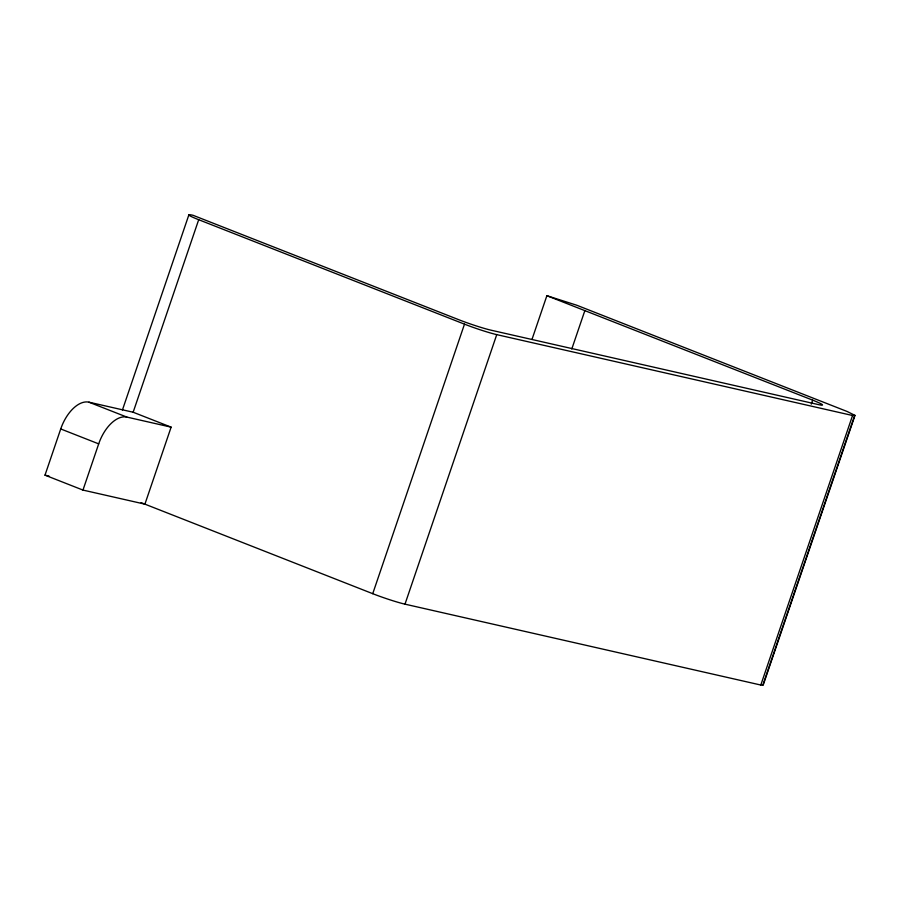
<?xml version="1.0" encoding="UTF-8"?>
<svg xmlns="http://www.w3.org/2000/svg" width="900" height="900" viewBox="0 0 900 900"><rect width="100%" height="100%" fill="white"/><g stroke="black" fill="none" stroke-linecap="round" stroke-linejoin="round"><path stroke-width="1.35" d="M45 475.155L60.727 428.951A32.614 18.011 -68.5 0 1 88.909 402.176L133.155 412.234L171.124 427.151L144.911 504.157L82.969 490.084L45 475.155L49.039 476.077M82.969 490.084L98.696 443.869A32.614 18.011 -68.5 0 1 126.889 417.094L171.124 427.151M122.456 409.928L188.899 214.763M133.155 412.234L198.697 219.713A24.469 1.71 18.8 0 1 192.982 215.269L458.775 319.714A24.469 1.71 18.8 0 0 491.04 330.188L818.37 404.584A24.469 1.71 18.8 0 0 812.655 400.14L546.874 295.706L531.99 339.424M546.874 295.706L576.731 305.224L847.226 411.525L855 415.406L763.245 684.934L760.804 685.035L404.989 604.159A24.457 1.71 18.8 0 1 372.735 593.685L464.49 324.157L198.697 219.713M404.989 604.159L496.744 334.631L852.559 415.507L855 415.406M571.77 349.043L584.854 310.624M811.294 404.111L812.655 400.14M760.804 685.035L852.559 415.507M762.806 685.26L854.561 415.733M88.909 402.176L126.889 417.094M60.727 428.951L98.696 443.869M141.12 502.661L372.735 593.685M496.744 334.631A24.457 1.71 18.8 0 1 464.49 324.157"/></g></svg>
